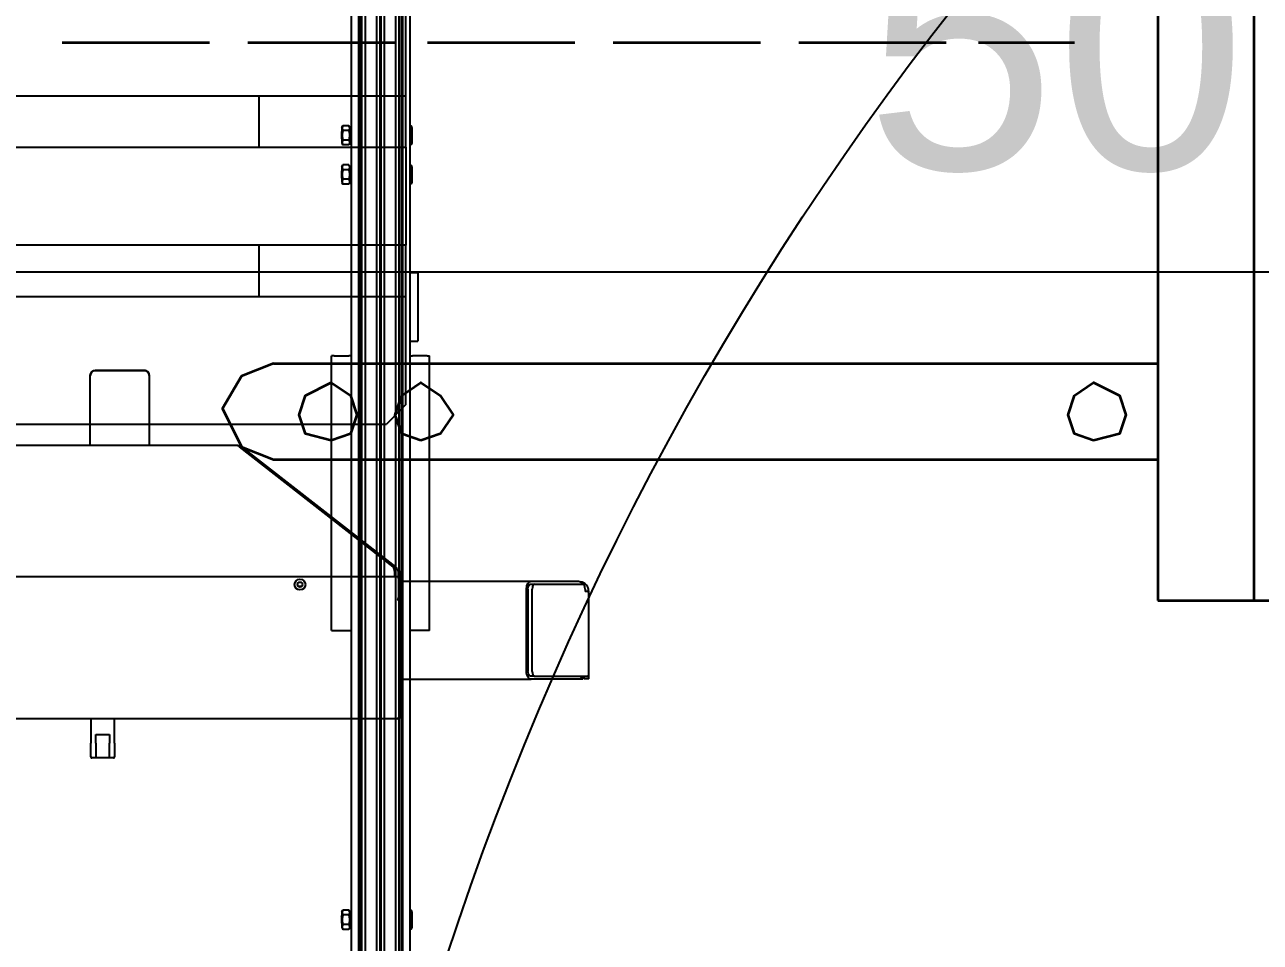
# Model space of a CAD drawing. Header units: millimetres. Extents: x -383313 to -161684, y -117025 to 99224.
# Drawn here: x -347927 to -346667, y -4741 to -3806 of the extents above; entities that cross this region are included whole.
import ezdxf

# ---------------------------------------------------------------- set-up
doc = ezdxf.new("R2010")
doc.units = ezdxf.units.MM
doc.header["$MEASUREMENT"] = 0
doc.layers.get('Defpoints').update_dxf_attribs({"color": 31})
for name, color, linetype in [('001__КОНСТРУКТИВ__размеры внутр.', 7, 'Continuous'), ('layer 1', 7, 'Continuous'), ('PV-10B1', 7, 'Continuous'), ('PV-3401', 7, 'Continuous'), ('Робот', 30, 'Continuous')]:
    doc.layers.add(name, color=color, linetype=linetype)
doc.styles.add('PSTUDIO', font='arial.ttf')
doc.dimstyles.new('PS_TICK', dxfattribs={"dimscale": 100, "dimtxt": 2.5, "dimasz": 1, "dimexe": 2, "dimexo": 2, "dimgap": 1, "dimtad": 1, "dimdec": 0, "dimzin": 0, "dimdsep": 46, "dimtxsty": 'PSTUDIO', "dimblk": 'ARCHTICK', "dimcen": 2, "dimdle": 1.5, "dimse1": 1, "dimse2": 1, "dimadec": 0, "dimazin": 0, "dimtfac": 1, "dimtdec": 0, "dimtix": 1, "dimtmove": 1, "dimatfit": 3, "dimldrblk": 'ARCHTICK', "dimfxl": 1, "dimtolj": 1, "dimtzin": 0, "dimarcsym": 0})

# ---------------------------------------------------------------- blocks, each defined once
blk = doc.blocks.new('_ArchTick')
at = {"color": 0, "linetype": 'ByBlock', "const_width": 0.15}
blk.add_lwpolyline([(-0.5, -0.5), (0.5, 0.5)], dxfattribs=at)
blk = doc.blocks.new('*D267')
at = {"layer": '001__КОНСТРУКТИВ__размеры внутр.', "color": 0, "lineweight": -2, "ltscale": 100, "transparency": 16777216}
for p, q in [((-349188.4, -1822.5), (-349188.4, -4257.7)), ((-344174, -2819.4), (-344174, -4257.7)), ((-349338.4, -4057.7), (-344024, -4057.7))]:
    blk.add_line(p, q, dxfattribs=at)
at = {"layer": 'Defpoints', "color": 0, "ltscale": 100, "transparency": 16777216}
for p in [(-349188.4, -1622.5), (-344174, -2619.4), (-344174, -4057.7)]:
    blk.add_point(p, dxfattribs=at)
at = {"layer": '001__КОНСТРУКТИВ__размеры внутр.', "color": 0, "lineweight": -2, "ltscale": 100, "transparency": 16777216, "xscale": 100, "yscale": 100, "zscale": 100, "rotation": 180}
blk.add_blockref('_ArchTick', (-349188.4, -4057.7), dxfattribs=at)
at = {"layer": '001__КОНСТРУКТИВ__размеры внутр.', "color": 0, "lineweight": -2, "ltscale": 100, "transparency": 16777216, "xscale": 100, "yscale": 100, "zscale": 100}
blk.add_blockref('_ArchTick', (-344174, -4057.7), dxfattribs=at)
at = {"layer": '001__КОНСТРУКТИВ__размеры внутр.', "color": 0, "ltscale": 100, "transparency": 16777216, "insert": (-346681.2, -3830.1), "char_height": 250, "attachment_point": 5, "style": 'PSTUDIO'}
blk.add_mtext('\\A1;5014', dxfattribs=at)
blk = doc.blocks.new('A$C57BD607D')
at = {"layer": 'layer 1', "color": 5, "lineweight": 35}
for points in [[(1156.9, 1437.9), (1156.9, 1437.9), (1156.9, 2836.6), (1156.9, 2836.6)], [(52.3, 1535.9), (52.3, 1535.9), (1156.9, 1535.9), (1156.9, 1535.9)], [(52.3, 1437.9), (52.3, 1437.9), (1156.9, 1437.9), (1156.9, 1437.9)], [(915, 535.9), (915, 535.9), (915, 1437.9), (915, 1437.9)], [(1013.1, 535.9), (1013.1, 535.9), (1013.1, 1437.9), (1013.1, 1437.9)], [(588.2, 1352.9), (588.2, 1352.9), (588.2, 1254.9), (588.2, 1254.9)], [(588.2, 1222.2), (588.2, 1222.2), (588.2, 1071.9), (588.2, 1071.9)], [(588.2, 1032.7), (588.2, 1032.7), (588.2, 882.4), (588.2, 882.4)], [(588.2, 843.1), (588.2, 843.1), (588.2, 692.8), (588.2, 692.8)], [(588.2, 660.1), (588.2, 660.1), (588.2, 509.8), (588.2, 509.8)], [(588.2, 470.6), (588.2, 470.6), (588.2, 320.3), (588.2, 320.3)]]:
    blk.add_open_spline(points, degree=3, dxfattribs=at)
for points, knots in [([(993.5, 1372.5), (993.5, 1372.5), (986.9, 1398.7), (986.9, 1398.7), (986.9, 1398.7), (986.9, 1398.7), (967.3, 1405.2), (967.3, 1405.2), (967.3, 1405.2), (967.3, 1405.2), (947.7, 1398.7), (947.7, 1398.7), (947.7, 1398.7), (947.7, 1398.7), (934.6, 1372.5), (934.6, 1372.5), (934.6, 1372.5), (934.6, 1372.5), (947.7, 1352.9), (947.7, 1352.9), (947.7, 1352.9), (947.7, 1352.9), (967.3, 1346.4), (967.3, 1346.4), (967.3, 1346.4), (967.3, 1346.4), (986.9, 1352.9), (986.9, 1352.9), (986.9, 1352.9), (986.9, 1352.9), (993.5, 1372.5), (993.5, 1372.5)], [0, 0, 0, 0, 0.125, 0.125, 0.125, 0.125, 0.25, 0.25, 0.25, 0.25, 0.375, 0.375, 0.375, 0.375, 0.5, 0.5, 0.5, 0.5, 0.625, 0.625, 0.625, 0.625, 0.75, 0.75, 0.75, 0.75, 0.875, 0.875, 0.875, 0.875, 1, 1, 1, 1]), ([(993.5, 686.3), (993.5, 686.3), (986.9, 705.9), (986.9, 705.9), (986.9, 705.9), (986.9, 705.9), (967.3, 719), (967.3, 719), (967.3, 719), (967.3, 719), (947.7, 705.9), (947.7, 705.9), (947.7, 705.9), (947.7, 705.9), (934.6, 686.3), (934.6, 686.3), (934.6, 686.3), (934.6, 686.3), (947.7, 666.7), (947.7, 666.7), (947.7, 666.7), (947.7, 666.7), (967.3, 660.1), (967.3, 660.1), (967.3, 660.1), (967.3, 660.1), (986.9, 666.7), (986.9, 666.7), (986.9, 666.7), (986.9, 666.7), (993.5, 686.3), (993.5, 686.3)], [0, 0, 0, 0, 0.125, 0.125, 0.125, 0.125, 0.25, 0.25, 0.25, 0.25, 0.375, 0.375, 0.375, 0.375, 0.5, 0.5, 0.5, 0.5, 0.625, 0.625, 0.625, 0.625, 0.75, 0.75, 0.75, 0.75, 0.875, 0.875, 0.875, 0.875, 1, 1, 1, 1]), ([(993.5, 594.8), (993.5, 594.8), (986.9, 614.4), (986.9, 614.4), (986.9, 614.4), (986.9, 614.4), (967.3, 620.9), (967.3, 620.9), (967.3, 620.9), (967.3, 620.9), (947.7, 614.4), (947.7, 614.4), (947.7, 614.4), (947.7, 614.4), (934.6, 594.8), (934.6, 594.8), (934.6, 594.8), (934.6, 594.8), (947.7, 568.6), (947.7, 568.6), (947.7, 568.6), (947.7, 568.6), (967.3, 562.1), (967.3, 562.1), (967.3, 562.1), (967.3, 562.1), (986.9, 568.6), (986.9, 568.6), (986.9, 568.6), (986.9, 568.6), (993.5, 594.8), (993.5, 594.8)], [0, 0, 0, 0, 0.125, 0.125, 0.125, 0.125, 0.25, 0.25, 0.25, 0.25, 0.375, 0.375, 0.375, 0.375, 0.5, 0.5, 0.5, 0.5, 0.625, 0.625, 0.625, 0.625, 0.75, 0.75, 0.75, 0.75, 0.875, 0.875, 0.875, 0.875, 1, 1, 1, 1]), ([(915, 535.9), (915, 535.9), (928.1, 503.3), (928.1, 503.3), (928.1, 503.3), (928.1, 503.3), (960.8, 483.7), (960.8, 483.7), (960.8, 483.7), (960.8, 483.7), (1000, 503.3), (1000, 503.3), (1000, 503.3), (1000, 503.3), (1013.1, 535.9), (1013.1, 535.9)], [0, 0, 0, 0, 0.25, 0.25, 0.25, 0.25, 0.5, 0.5, 0.5, 0.5, 0.75, 0.75, 0.75, 0.75, 1, 1, 1, 1])]:
    blk.add_open_spline(points, degree=3, knots=knots, dxfattribs=at)
blk = doc.blocks.new('паллета1')
at = {"color": 44}
for p, q in [((20, 600), (0, 580)), ((130, 600), (20, 600)), ((130, -600), (130, 600)), ((182.5, 600), (130, 600)), ((282.5, 600), (182.5, 600)), ((182.5, 600), (182.5, -600)), ((282.5, -600), (282.5, 600)), ((335, 600), (282.5, 600)), ((465, 600), (335, 600)), ((335, 600), (335, -600)), ((465, -600), (465, 600)), ((517.5, 600), (465, 600)), ((517.5, 600), (617.5, 600)), ((517.5, -600), (517.5, 600)), ((617.5, 600), (617.5, -600)), ((670, 600), (617.5, 600)), ((780, 600), (670, 600)), ((670, 600), (670, -600)), ((780, 600), (800, 580)), ((0, 580), (0, -580)), ((800, -580), (800, 580)), ((130, 450), (182.5, 450)), ((282.5, 450), (335, 450)), ((465, 450), (517.5, 450)), ((617.5, 450), (670, 450)), ((182.5, 75), (130, 75)), ((335, 75), (282.5, 75)), ((517.5, 75), (465, 75)), ((670, 75), (617.5, 75)), ((130, -75), (182.5, -75)), ((282.5, -75), (335, -75)), ((465, -75), (517.5, -75)), ((617.5, -75), (670, -75)), ((182.5, -450), (130, -450)), ((335, -450), (282.5, -450)), ((517.5, -450), (465, -450)), ((670, -450), (617.5, -450)), ((0, -580), (20, -600)), ((800, -580), (780, -600)), ((20, -600), (130, -600)), ((130, -600), (182.5, -600)), ((182.5, -600), (282.5, -600)), ((282.5, -600), (335, -600)), ((335, -600), (465, -600)), ((465, -600), (517.5, -600)), ((617.5, -600), (517.5, -600)), ((617.5, -600), (670, -600)), ((670, -600), (780, -600))]:
    blk.add_line(p, q, dxfattribs=at)
blk = doc.blocks.new('Робот ABB IRB660_3.15 (сверху)')
at = {"layer": 'Робот'}
blk.add_circle((0, 0), 3150, dxfattribs=at)
blk = doc.blocks.new('*U200')
at = {"layer": 'PV-3401'}
for p, q in [((-358.6, 5902.6), (-638.6, 5902.6)), ((-638.6, 5900.1), (-638.6, 5902.6)), ((-638.6, 5900.1), (-638.6, 5885.1)), ((-358.6, 5902.6), (-358.6, 5900.1)), ((-358.6, 5900.1), (-358.6, 5885.1)), ((-723.6, 5890.6), (-653.6, 5890.6)), ((-723.6, 5882.6), (-723.6, 5890.6)), ((-653.6, 5882.6), (-653.6, 5890.6)), ((-1658.6, 5882.6), (1031.4, 5882.6)), ((-1658.6, 5875.1), (1146.4, 5875.1)), ((1146.4, 5873.8), (-1658.6, 5873.8)), ((-871.6, 5884.6), (-873.4, 5883.6)), ((-873.4, 5882.6), (-873.4, 5883.6)), ((-871.6, 5884.6), (-855.6, 5884.6)), ((-868.5, 5882.6), (-868.5, 5883.6)), ((-858.7, 5882.6), (-858.7, 5883.6)), ((-855.6, 5884.6), (-853.8, 5883.6)), ((-853.8, 5882.6), (-853.8, 5883.6)), ((-831.6, 5884.6), (-833.4, 5883.6)), ((-833.4, 5882.6), (-833.4, 5883.6)), ((-831.6, 5884.6), (-815.6, 5884.6)), ((-828.5, 5882.6), (-828.5, 5883.6)), ((-818.7, 5882.6), (-818.7, 5883.6)), ((-815.6, 5884.6), (-813.8, 5883.6)), ((-813.8, 5882.6), (-813.8, 5883.6)), ((-638.6, 5882.6), (-638.6, 5885.1)), ((-358.6, 5885.1), (-358.6, 5882.6)), ((-71.6, 5884.6), (-73.4, 5883.6)), ((-73.4, 5882.6), (-73.4, 5883.6)), ((-71.6, 5884.6), (-55.6, 5884.6)), ((-68.5, 5882.6), (-68.5, 5883.6)), ((-58.7, 5882.6), (-58.7, 5883.6)), ((-55.6, 5884.6), (-53.8, 5883.6)), ((-53.8, 5882.6), (-53.8, 5883.6)), ((1146.4, 5871.7), (-1658.6, 5871.7)), ((1146.4, 5868.2), (-1658.6, 5868.2)), ((1146.4, 5856.6), (-1658.6, 5856.6)), ((1146.4, 5853.1), (-1658.6, 5853.1)), ((1146.4, 5852.3), (-1658.6, 5852.3)), ((1146.4, 5848.8), (-1658.6, 5848.8)), ((1146.4, 5837.1), (-1658.6, 5837.1)), ((1146.4, 5833.6), (-1658.6, 5833.6)), ((1146.4, 5831.6), (-1658.6, 5831.6)), ((-1658.6, 5830.1), (1146.4, 5830.1)), ((-1658.6, 5822.6), (1031.4, 5822.6)), ((-871.6, 5821.1), (-873.4, 5820.1)), ((-873.4, 5820.1), (-873.4, 5814.2)), ((-871.6, 5813.1), (-873.4, 5814.2)), ((-871.6, 5821.1), (-855.6, 5821.1)), ((-871.6, 5813.1), (-855.6, 5813.1)), ((-871.1, 5822.6), (-871.1, 5821.1)), ((-868.5, 5820.1), (-868.5, 5814.2)), ((-867, 5812.6), (-867.5, 5813.1)), ((-867, 5812.6), (-860.2, 5812.6)), ((-860.2, 5812.6), (-859.7, 5813.1)), ((-858.7, 5820.1), (-858.7, 5814.2)), ((-856.1, 5822.6), (-856.1, 5821.1)), ((-855.6, 5821.1), (-853.8, 5820.1)), ((-855.6, 5813.1), (-853.8, 5814.2)), ((-853.8, 5820.1), (-853.8, 5814.2)), ((-831.6, 5821.1), (-833.4, 5820.1)), ((-833.4, 5820.1), (-833.4, 5814.2)), ((-831.6, 5813.1), (-833.4, 5814.2)), ((-831.6, 5821.1), (-815.6, 5821.1)), ((-831.6, 5813.1), (-815.6, 5813.1)), ((-831.1, 5822.6), (-831.1, 5821.1)), ((-828.5, 5820.1), (-828.5, 5814.2)), ((-827, 5812.6), (-827.5, 5813.1)), ((-827, 5812.6), (-820.2, 5812.6)), ((-820.2, 5812.6), (-819.7, 5813.1)), ((-818.7, 5820.1), (-818.7, 5814.2)), ((-816.1, 5822.6), (-816.1, 5821.1)), ((-815.6, 5821.1), (-813.8, 5820.1)), ((-815.6, 5813.1), (-813.8, 5814.2)), ((-813.8, 5820.1), (-813.8, 5814.2)), ((-638.6, 5822.6), (-638.6, 5820.1)), ((-638.6, 5805.1), (-638.6, 5820.1)), ((-358.6, 5820.1), (-358.6, 5822.6)), ((-358.6, 5805.1), (-358.6, 5820.1)), ((-71.6, 5821.1), (-73.4, 5820.1)), ((-73.4, 5820.1), (-73.4, 5814.2)), ((-71.6, 5813.1), (-73.4, 5814.2)), ((-71.6, 5821.1), (-55.6, 5821.1)), ((-71.6, 5813.1), (-55.6, 5813.1)), ((-71.1, 5822.6), (-71.1, 5821.1)), ((-68.5, 5820.1), (-68.5, 5814.2)), ((-67, 5812.6), (-67.5, 5813.1)), ((-67, 5812.6), (-60.2, 5812.6)), ((-60.2, 5812.6), (-59.7, 5813.1)), ((-58.7, 5820.1), (-58.7, 5814.2)), ((-56.1, 5822.6), (-56.1, 5821.1)), ((-55.6, 5821.1), (-53.8, 5820.1)), ((-55.6, 5813.1), (-53.8, 5814.2)), ((-53.8, 5820.1), (-53.8, 5814.2)), ((-638.6, 5805.1), (-638.6, 5802.6)), ((-358.6, 5802.6), (-638.6, 5802.6)), ((-358.6, 5802.6), (-358.6, 5805.1))]:
    blk.add_line(p, q, dxfattribs=at)
for points in [[(-873.4, 5883.6), (-871, 5885), (-868.5, 5883.6)], [(-868.5, 5883.6), (-863.6, 5885), (-858.7, 5883.6)], [(-858.7, 5883.6), (-856.2, 5885), (-853.8, 5883.6)], [(-833.4, 5883.6), (-831, 5885), (-828.5, 5883.6)], [(-828.5, 5883.6), (-823.6, 5885), (-818.7, 5883.6)], [(-818.7, 5883.6), (-816.2, 5885), (-813.8, 5883.6)], [(-73.4, 5883.6), (-71, 5885), (-68.5, 5883.6)], [(-68.5, 5883.6), (-63.6, 5885), (-58.7, 5883.6)], [(-58.7, 5883.6), (-56.2, 5885), (-53.8, 5883.6)], [(-873.4, 5820.1), (-871, 5821.5), (-868.5, 5820.1)], [(-873.4, 5814.2), (-871, 5812.8), (-868.5, 5814.2)], [(-868.5, 5820.1), (-863.6, 5821.5), (-858.7, 5820.1)], [(-868.5, 5814.2), (-863.6, 5812.8), (-858.7, 5814.2)], [(-858.7, 5820.1), (-856.2, 5821.5), (-853.8, 5820.1)], [(-858.7, 5814.2), (-856.2, 5812.8), (-853.8, 5814.2)], [(-833.4, 5820.1), (-831, 5821.5), (-828.5, 5820.1)], [(-833.4, 5814.2), (-831, 5812.8), (-828.5, 5814.2)], [(-828.5, 5820.1), (-823.6, 5821.5), (-818.7, 5820.1)], [(-828.5, 5814.2), (-823.6, 5812.8), (-818.7, 5814.2)], [(-818.7, 5820.1), (-816.2, 5821.5), (-813.8, 5820.1)], [(-818.7, 5814.2), (-816.2, 5812.8), (-813.8, 5814.2)], [(-73.4, 5820.1), (-71, 5821.5), (-68.5, 5820.1)], [(-73.4, 5814.2), (-71, 5812.8), (-68.5, 5814.2)], [(-68.5, 5820.1), (-63.6, 5821.5), (-58.7, 5820.1)], [(-68.5, 5814.2), (-63.6, 5812.8), (-58.7, 5814.2)], [(-58.7, 5820.1), (-56.2, 5821.5), (-53.8, 5820.1)], [(-58.7, 5814.2), (-56.2, 5812.8), (-53.8, 5814.2)]]:
    blk.add_rational_spline(points, [1.22364575665, 1.41294441399, 1.22364575665], degree=2, dxfattribs=at)
blk = doc.blocks.new('A$C4af2c1f4')
at = {"layer": 'PV-10B1'}
for p, q in [((878, -421.5), (878, -350.2)), ((878, -350.2), (878, -350.2)), ((933, -345.2), (883, -345.2)), ((883, -345.2), (933, -345.2)), ((938, -350.2), (938, -350.2)), ((938, -350.2), (938, -421.5)), ((1028.1, -421.5), (0, -421.5)), ((1187.1, -545.5), (1030.2, -423)), ((1031.6, -424.1), (1032.4, -423)), ((1032.4, -423), (1189.3, -545.5)), ((1189.3, -545.5), (1188, -547.2)), ((1188.6, -555.5), (1188.6, -551.1)), ((1189, -551.1), (1189, -555.5)), ((1192, -551.1), (1192, -555.9)), ((1192.9, -550.3), (1194.4, -550.3)), ((1192.9, -550.3), (1192.9, -552.3)), ((1192.9, -575.2), (1192.9, -552.3)), ((1194.4, -552.3), (1194.4, -550.3)), ((1194.4, -552.3), (1194.4, -575.2)), ((1190.7, -555.5), (-137.6, -555.5)), ((1093.4, -565.5), (1090.4, -565.5)), ((1192.7, -557.5), (1192.7, -575.6)), ((1192.7, -560), (1192.9, -560)), ((1194.4, -560), (1327.6, -560)), ((1327, -563), (1331.3, -563)), ((1327.6, -560), (1376.1, -560)), ((1331.3, -563), (1380.3, -563)), ((1192.9, -575.2), (1194.4, -575.2)), ((1194.4, -575.2), (1194.4, -696.8)), ((1323, -652), (1323, -568)), ((1324.5, -568), (1324.5, -652)), ((1328.8, -652), (1328.8, -568)), ((1382.8, -568), (1382.8, -570.5)), ((1385.2, -570.5), (1382.8, -570.5)), ((1385.2, -570.5), (1386.5, -570.5)), ((1386.5, -657), (1386.5, -570.5)), ((1194.4, -660), (1327.6, -660)), ((1331.3, -657), (1327, -657)), ((1376.1, -660), (1327.6, -660)), ((1331.3, -657), (1385.2, -657)), ((1377.7, -659.5), (1380.4, -659.5)), ((1380.4, -657), (1380.4, -659.5)), ((1381.5, -657), (1381.5, -658.4)), ((1381.5, -658.4), (1381.5, -659.5)), ((1386.5, -659.5), (1381.5, -659.5)), ((1386.5, -657), (1385.2, -657)), ((1386.5, -658.4), (1386.5, -657)), ((1386.5, -659.5), (1386.5, -658.4)), ((1190.9, -700.3), (-139.6, -700.3)), ((878.7, -700.3), (878.7, -725.3)), ((902.7, -725.3), (902.7, -700.3)), ((1190.9, -700.3), (1190.9, -700.3)), ((1190.9, -700.3), (1190.9, -700.3)), ((1194.4, -696.8), (1194.4, -696.8)), ((883.7, -725.3), (883.7, -716.3)), ((883.7, -716.3), (897.7, -716.3)), ((897.7, -716.3), (897.7, -725.3)), ((878.7, -739.3), (878.7, -725.3)), ((883.7, -725.3), (883.7, -740.3)), ((897.7, -740.3), (897.7, -725.3)), ((902.7, -725.3), (902.7, -739.3)), ((883.7, -740.3), (879.7, -740.3)), ((897.7, -740.3), (883.7, -740.3)), ((901.7, -740.3), (897.7, -740.3))]:
    blk.add_line(p, q, dxfattribs=at)
for radius in [5.5, 2.5]:
    blk.add_circle((1091.9, -563.5), radius, dxfattribs=at)
for centre, radius, start, end in [((1190.7, -557.5), 2, 0, 90), ((1376.5, -570.5), 10, 0, 82.236), ((1190.9, -696.8), 3.5, 270, 0), ((879.7, -739.3), 1, 180, 270), ((901.7, -739.3), 1, 270, 0)]:
    blk.add_arc(centre, radius, start, end, dxfattribs=at)
for centre, major_axis, ratio, start_param, end_param in [((883, -350.2), (-5, 0), 0.997976, -1.570796, 0), ((933, -350.2), (-5, 0), 0.997976, -3.141593, -1.570796), ((1331.3, -568), (0, 5), 0.5, 0, 1.570796), ((1380.3, -568), (0, 5), 0.5, -1.570796, 0), ((1331.3, -652), (0, -5), 0.5, -1.570796, 0)]:
    blk.add_ellipse(centre, major_axis=major_axis, ratio=ratio, start_param=start_param, end_param=end_param, dxfattribs=at)
at = {"layer": 'PV-10B1', "extrusion": (0, 0, -1)}
for centre, major_axis, ratio, start_param, end_param in [((883, -350.2), (-5, 0), 0.999998, 0, 1.570796), ((933, -350.2), (5, 0), 0.999998, -1.570796, 0), ((1186.8, -550.7), (1.06, -5.93), 0.855928, -1.695056, -1.364688), ((1327.6, -568), (0, 8), 0.57735, -1.570796, 0), ((1327, -568), (0, 5), 0.5, -1.570796, 0), ((1376.1, -568), (0, -8), 0.57735, -3.141593, -2.245928), ((1327.6, -652), (0, 8), 0.57735, -3.141593, -1.570796), ((1327, -652), (0, -5), 0.5, 0, 1.570796), ((1376.1, -652), (0, -8), 0.57735, -0.895665, 0), ((1190.9, -696.8), (3.5, 0), 0.979925, 0, 1.570796)]:
    blk.add_ellipse(centre, major_axis=major_axis, ratio=ratio, start_param=start_param, end_param=end_param, dxfattribs=at)
at = {"layer": 'PV-10B1'}
for points in [[(1028.1, -421.5), (1029.6, -421.5), (1031.2, -422), (1032.4, -423)], [(1030.2, -423), (1029.5, -422), (1028.8, -421.5), (1028.1, -421.5)], [(1192.7, -575.6), (1192.7, -575.8), (1192.6, -576), (1192.5, -576.1)]]:
    blk.add_open_spline(points, degree=3, dxfattribs=at)
for points, knots in [([(1188.6, -551.1), (1188.6, -549.9), (1188.3, -547.7), (1187.5, -546.1), (1187.1, -545.5)], [-3.1415927, -3.1415927, -3.1415927, -3.1415927, -2.6229805, -2.2340214, -2.2340214, -2.2340214, -2.2340214]), ([(1189, -551.1), (1189, -550.8), (1188.9, -550.5), (1188.8, -549.9), (1188.7, -549.6), (1188.5, -549.2), (1188.5, -549.2), (1188.5, -549.1)], [-0.4044408, -0.4044408, -0.4044408, -0.4044408, -0.3117402, -0.3117402, -0.2149436, -0.2149436, -0.1886325, -0.1886325, -0.1886325, -0.1886325]), ([(1189.3, -545.5), (1190.2, -546.3), (1191.1, -547.5), (1191.6, -548.9), (1191.7, -549.1)], [2.2340214, 2.2340214, 2.2340214, 2.2340214, 2.7526336, 2.8576319, 2.8576319, 2.8576319, 2.8576319]), ([(1194.4, -575.2), (1194.4, -576.1), (1193.8, -578), (1192, -579), (1190.9, -579)], [-1, -1, -1, -1, -0.571429, 0, 0, 0, 0]), ([(1192.5, -576.1), (1192.2, -576.9), (1191.7, -578.3), (1191.2, -578.9), (1190.9, -579)], [-0.8868433, -0.8868433, -0.8868433, -0.8868433, -0.3800757, 0, 0, 0, 0]), ([(1192.2, -577), (1192.3, -576.9), (1192.3, -576.9), (1192.5, -576.6), (1192.7, -576.3), (1192.9, -575.8), (1192.9, -575.5), (1192.9, -575.2)], [-0.2050687, -0.2050687, -0.2050687, -0.2050687, -0.1822225, -0.1822225, -0.0912304, -0.0912304, 0, 0, 0, 0])]:
    blk.add_open_spline(points, degree=3, knots=knots, dxfattribs=at)

msp = doc.modelspace()

# ---------------------------------------------------------------- block references
at = {"ltscale": 100}
msp.add_blockref('A$C4af2c1f4', (-348738.30781, -3813.17737), dxfattribs=at)
at = {"color": 0, "rotation": 269.9999999999999}
msp.add_blockref('A$C57BD607D', (-348209.26173, -3236.13615), dxfattribs=at)
at = {"color": 2, "rotation": 270}
msp.add_blockref('паллета1', (-348138.30781, -3413.17737), dxfattribs=at)
at = {"layer": 'PV-3401', "rotation": 270}
msp.add_blockref('*U200', (-353416.7874, -4782.09965), dxfattribs=at)
at = {"layer": 'Робот', "rotation": 180}
msp.add_blockref('Робот ABB IRB660_3.15 (сверху)', (-344500.63713, -5731.42318), dxfattribs=at)

# ---------------------------------------------------------------- dimensions: what is measured, and where the dimension line sits
at = {"layer": '001__КОНСТРУКТИВ__размеры внутр.', "ltscale": 100}
dim = msp.add_linear_dim(base=(-344174.00217, -4057.72011), p1=(-349188.38174, -1622.52354), p2=(-344174.00217, -2619.3977), dimstyle='PS_TICK', override={"dimse1": 0, "dimse2": 0}, dxfattribs=at)
dim.commit()
dim.dimension.update_dxf_attribs({"geometry": '*D267', "text_midpoint": (-346681.19195, -3830.07686)})

doc.saveas('drawing.dxf')
